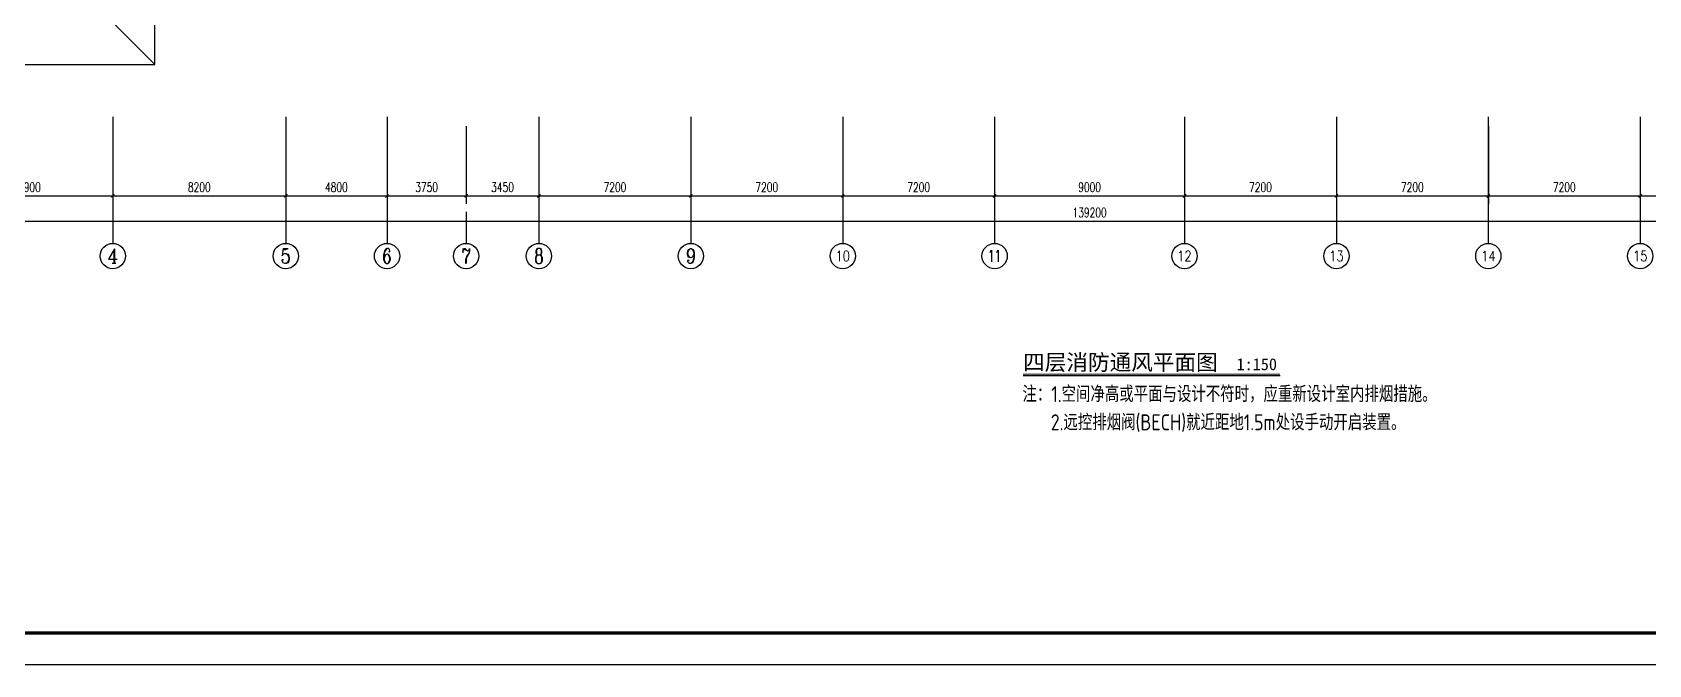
# Model space of a CAD drawing. Extents: x -70335 to 1144202, y 0 to 1100440.
# Drawn here: x -30571 to 46042, y 394160 to 424134 of the extents above; entities that cross this region are included whole.
import ezdxf
from ezdxf.enums import TextEntityAlignment as Align

# ---------------------------------------------------------------- set-up
doc = ezdxf.new("R2010")
doc.units = 0
doc.header["$LTSCALE"] = 1000
for name, color, linetype in [('3-建筑', 7, 'Continuous'), ('3-淡显', 8, 'Continuous'), ('AXIS_TEXT', 7, 'Continuous'), ('BTTK', 7, 'Continuous'), ('DIM_LEAD', 3, 'Continuous'), ('DIM_SYMB', 3, 'Continuous'), ('PUB_TITLE', 4, 'Continuous'), ('改过图层标记', 3, 'Continuous')]:
    doc.layers.add(name, color=color, linetype=linetype)
doc.styles.add('_TCH_AXIS', font='COMPLEX', dxfattribs={"bigfont": 'GBCBIG'})
doc.styles.add('_TCH_DIM_T3', font='SIMPLEX', dxfattribs={"width": 0.705882, "bigfont": 'GBCBIG'})
doc.styles.add('COMPLEX', font='COMPLEX')
doc.styles.add('HZ(TK)', font='geniso.shx', dxfattribs={"width": 0.9, "bigfont": 'hztxt.shx'})
doc.styles.add('黑体', font='')
doc.styles.get('黑体').set_extended_font_data('SimHei')
doc.dimstyles.new('_TCH_ARCH&&150', dxfattribs={"dimtxt": 446.25, "dimasz": 150, "dimexe": 375, "dimexo": 450, "dimgap": 189.375, "dimtad": 1, "dimdec": 0, "dimzin": 0, "dimdsep": 46, "dimtxsty": '_TCH_DIM_T3', "dimblk": 'ARCHTICK', "dimcen": 0.09, "dimclrt": 7, "dimazin": 2, "dimtfac": 1, "dimtdec": 0, "dimtix": 1, "dimtmove": 2, "dimatfit": 3, "dimfxl": 1, "dimtolj": 1, "dimtzin": 0, "dimarcsym": 0})

# ---------------------------------------------------------------- blocks, each defined once
blk = doc.blocks.new('vhtemplate_2019年新竖式图框_A1_1_2', base_point=(-420.5, 0))
at = {"layer": 'PUB_TITLE', "color": 7}
blk.add_lwpolyline([(-420.5, 594), (841, 594), (841, 0), (-420.5, 0)], close=True, dxfattribs=at)
at = {"layer": 'PUB_TITLE', "const_width": 1}
blk.add_lwpolyline([(-395.5, 10), (831, 10), (831, 584), (-395.5, 584)], close=True, dxfattribs=at)
at = {"layer": 'BTTK', "color": 4, "style": 'HZ(TK)', "width": 0.9}
for tag, p in [('合作单位', (796, 511.5)), ('建设单位', (796, 209.5)), ('工程名称', (796, 176.5)), ('子项名称', (806, 160)), ('图纸名称', (796, 141))]:
    blk.add_attdef(tag, text='', height=3.5, dxfattribs=at).set_placement(p, align=Align.MIDDLE_CENTER)
for tag, p in [('注册证书号', (808.5, 279)), ('注册印章号', (808.5, 271)), ('设计号', (806, 193)), ('图别', (789.75, 34)), ('图号', (822.25, 34)), ('版本号', (789.75, 26)), ('日期', (822.25, 26))]:
    blk.add_attdef(tag, text='', height=3.5, dxfattribs=at).set_placement(p, align=Align.MIDDLE)
blk = doc.blocks.new('_AXISO')
blk.add_circle((0, 0), 0.5)
at = {"layer": 'AXIS_TEXT', "style": 'COMPLEX', "width": 1.041667}
blk.add_attdef('A', text='', height=0.56, dxfattribs=at).set_placement((-0.25, -0.28), (0.25, -0.28), align=Align.FIT)
blk = doc.blocks.new('_ArchTick')
at = {"color": 0, "linetype": 'ByBlock', "const_width": 0.4}
blk.add_lwpolyline([(-0.5, -0.5), (0.5, 0.5)], dxfattribs=at)
blk = doc.blocks.new('*D2368')
at = {"layer": '3-建筑', "color": 0, "lineweight": -2, "transparency": 16777216}
for p, q in [((-34658, 419680), (-34658, 416005)), ((-26758, 419680), (-26758, 416005)), ((-34658, 416380), (-26758, 416380))]:
    blk.add_line(p, q, dxfattribs=at)
at = {"layer": 'Defpoints', "color": 0, "transparency": 16777216}
for p in [(-34658, 420130), (-26758, 420130), (-26758, 416380)]:
    blk.add_point(p, dxfattribs=at)
at = {"layer": '3-建筑', "color": 0, "lineweight": -2, "transparency": 16777216, "xscale": 150, "yscale": 150, "zscale": 150, "rotation": 180}
blk.add_blockref('_ArchTick', (-34658, 416380), dxfattribs=at)
at = {"layer": '3-建筑', "color": 0, "lineweight": -2, "transparency": 16777216, "xscale": 150, "yscale": 150, "zscale": 150}
blk.add_blockref('_ArchTick', (-26758, 416380), dxfattribs=at)
at = {"layer": '3-建筑', "color": 7, "transparency": 16777216, "insert": (-30708, 416793), "char_height": 446.2, "attachment_point": 5, "style": '_TCH_DIM_T3'}
blk.add_mtext('\\A1;7900', dxfattribs=at)
blk = doc.blocks.new('*D2369')
at = {"layer": '3-建筑', "color": 0, "lineweight": -2, "transparency": 16777216}
for p, q in [((-26758, 419680), (-26758, 416005)), ((-18558, 419680), (-18558, 416005)), ((-26758, 416380), (-18558, 416380))]:
    blk.add_line(p, q, dxfattribs=at)
at = {"layer": 'Defpoints', "color": 0, "transparency": 16777216}
for p in [(-26758, 420130), (-18558, 420130), (-18558, 416380)]:
    blk.add_point(p, dxfattribs=at)
at = {"layer": '3-建筑', "color": 0, "lineweight": -2, "transparency": 16777216, "xscale": 150, "yscale": 150, "zscale": 150, "rotation": 180}
blk.add_blockref('_ArchTick', (-26758, 416380), dxfattribs=at)
at = {"layer": '3-建筑', "color": 0, "lineweight": -2, "transparency": 16777216, "xscale": 150, "yscale": 150, "zscale": 150}
blk.add_blockref('_ArchTick', (-18558, 416380), dxfattribs=at)
at = {"layer": '3-建筑', "color": 7, "transparency": 16777216, "insert": (-22658, 416793), "char_height": 446.2, "attachment_point": 5, "style": '_TCH_DIM_T3'}
blk.add_mtext('\\A1;8200', dxfattribs=at)
blk = doc.blocks.new('*D2370')
at = {"layer": '3-建筑', "color": 0, "lineweight": -2, "transparency": 16777216}
for p, q in [((-18558, 419680), (-18558, 416005)), ((-13758, 419680), (-13758, 416005)), ((-18558, 416380), (-13758, 416380))]:
    blk.add_line(p, q, dxfattribs=at)
at = {"layer": 'Defpoints', "color": 0, "transparency": 16777216}
for p in [(-18558, 420130), (-13758, 420130), (-13758, 416380)]:
    blk.add_point(p, dxfattribs=at)
at = {"layer": '3-建筑', "color": 0, "lineweight": -2, "transparency": 16777216, "xscale": 150, "yscale": 150, "zscale": 150, "rotation": 180}
blk.add_blockref('_ArchTick', (-18558, 416380), dxfattribs=at)
at = {"layer": '3-建筑', "color": 0, "lineweight": -2, "transparency": 16777216, "xscale": 150, "yscale": 150, "zscale": 150}
blk.add_blockref('_ArchTick', (-13758, 416380), dxfattribs=at)
at = {"layer": '3-建筑', "color": 7, "transparency": 16777216, "insert": (-16158, 416793), "char_height": 446.2, "attachment_point": 5, "style": '_TCH_DIM_T3'}
blk.add_mtext('\\A1;4800', dxfattribs=at)
blk = doc.blocks.new('*D2371')
at = {"layer": '3-建筑', "color": 0, "lineweight": -2, "transparency": 16777216}
for p, q in [((-13758, 419680), (-13758, 416005)), ((-10008, 419680), (-10008, 416005)), ((-13758, 416380), (-10008, 416380))]:
    blk.add_line(p, q, dxfattribs=at)
at = {"layer": 'Defpoints', "color": 0, "transparency": 16777216}
for p in [(-13758, 420130), (-10008, 420130), (-10008, 416380)]:
    blk.add_point(p, dxfattribs=at)
at = {"layer": '3-建筑', "color": 0, "lineweight": -2, "transparency": 16777216, "xscale": 150, "yscale": 150, "zscale": 150, "rotation": 180}
blk.add_blockref('_ArchTick', (-13758, 416380), dxfattribs=at)
at = {"layer": '3-建筑', "color": 0, "lineweight": -2, "transparency": 16777216, "xscale": 150, "yscale": 150, "zscale": 150}
blk.add_blockref('_ArchTick', (-10008, 416380), dxfattribs=at)
at = {"layer": '3-建筑', "color": 7, "transparency": 16777216, "insert": (-11883, 416793), "char_height": 446.2, "attachment_point": 5, "style": '_TCH_DIM_T3'}
blk.add_mtext('\\A1;3750', dxfattribs=at)
blk = doc.blocks.new('*D2372')
at = {"layer": '3-建筑', "color": 0, "lineweight": -2, "transparency": 16777216}
for p, q in [((-10008, 419680), (-10008, 416005)), ((-6558, 419680), (-6558, 416005)), ((-10008, 416380), (-6558, 416380))]:
    blk.add_line(p, q, dxfattribs=at)
at = {"layer": 'Defpoints', "color": 0, "transparency": 16777216}
for p in [(-10008, 420130), (-6558, 420130), (-6558, 416380)]:
    blk.add_point(p, dxfattribs=at)
at = {"layer": '3-建筑', "color": 0, "lineweight": -2, "transparency": 16777216, "xscale": 150, "yscale": 150, "zscale": 150, "rotation": 180}
blk.add_blockref('_ArchTick', (-10008, 416380), dxfattribs=at)
at = {"layer": '3-建筑', "color": 0, "lineweight": -2, "transparency": 16777216, "xscale": 150, "yscale": 150, "zscale": 150}
blk.add_blockref('_ArchTick', (-6558, 416380), dxfattribs=at)
at = {"layer": '3-建筑', "color": 7, "transparency": 16777216, "insert": (-8283, 416793), "char_height": 446.2, "attachment_point": 5, "style": '_TCH_DIM_T3'}
blk.add_mtext('\\A1;3450', dxfattribs=at)
blk = doc.blocks.new('*D2373')
at = {"layer": '3-建筑', "color": 0, "lineweight": -2, "transparency": 16777216}
for p, q in [((-6558, 419680), (-6558, 416005)), ((642, 419680), (642, 416005)), ((-6558, 416380), (642, 416380))]:
    blk.add_line(p, q, dxfattribs=at)
at = {"layer": 'Defpoints', "color": 0, "transparency": 16777216}
for p in [(-6558, 420130), (642, 420130), (642, 416380)]:
    blk.add_point(p, dxfattribs=at)
at = {"layer": '3-建筑', "color": 0, "lineweight": -2, "transparency": 16777216, "xscale": 150, "yscale": 150, "zscale": 150, "rotation": 180}
blk.add_blockref('_ArchTick', (-6558, 416380), dxfattribs=at)
at = {"layer": '3-建筑', "color": 0, "lineweight": -2, "transparency": 16777216, "xscale": 150, "yscale": 150, "zscale": 150}
blk.add_blockref('_ArchTick', (642, 416380), dxfattribs=at)
at = {"layer": '3-建筑', "color": 7, "transparency": 16777216, "insert": (-2958, 416793), "char_height": 446.2, "attachment_point": 5, "style": '_TCH_DIM_T3'}
blk.add_mtext('\\A1;7200', dxfattribs=at)
blk = doc.blocks.new('*D2374')
at = {"layer": '3-建筑', "color": 0, "lineweight": -2, "transparency": 16777216}
for p, q in [((642, 419680), (642, 416005)), ((7842, 419680), (7842, 416005)), ((642, 416380), (7842, 416380))]:
    blk.add_line(p, q, dxfattribs=at)
at = {"layer": 'Defpoints', "color": 0, "transparency": 16777216}
for p in [(642, 420130), (7842, 420130), (7842, 416380)]:
    blk.add_point(p, dxfattribs=at)
at = {"layer": '3-建筑', "color": 0, "lineweight": -2, "transparency": 16777216, "xscale": 150, "yscale": 150, "zscale": 150, "rotation": 180}
blk.add_blockref('_ArchTick', (642, 416380), dxfattribs=at)
at = {"layer": '3-建筑', "color": 0, "lineweight": -2, "transparency": 16777216, "xscale": 150, "yscale": 150, "zscale": 150}
blk.add_blockref('_ArchTick', (7842, 416380), dxfattribs=at)
at = {"layer": '3-建筑', "color": 7, "transparency": 16777216, "insert": (4242, 416793), "char_height": 446.2, "attachment_point": 5, "style": '_TCH_DIM_T3'}
blk.add_mtext('\\A1;7200', dxfattribs=at)
blk = doc.blocks.new('*D2375')
at = {"layer": '3-建筑', "color": 0, "lineweight": -2, "transparency": 16777216}
for p, q in [((7842, 419680), (7842, 416005)), ((15042, 419680), (15042, 416005)), ((7842, 416380), (15042, 416380))]:
    blk.add_line(p, q, dxfattribs=at)
at = {"layer": 'Defpoints', "color": 0, "transparency": 16777216}
for p in [(7842, 420130), (15042, 420130), (15042, 416380)]:
    blk.add_point(p, dxfattribs=at)
at = {"layer": '3-建筑', "color": 0, "lineweight": -2, "transparency": 16777216, "xscale": 150, "yscale": 150, "zscale": 150, "rotation": 180}
blk.add_blockref('_ArchTick', (7842, 416380), dxfattribs=at)
at = {"layer": '3-建筑', "color": 0, "lineweight": -2, "transparency": 16777216, "xscale": 150, "yscale": 150, "zscale": 150}
blk.add_blockref('_ArchTick', (15042, 416380), dxfattribs=at)
at = {"layer": '3-建筑', "color": 7, "transparency": 16777216, "insert": (11442, 416793), "char_height": 446.2, "attachment_point": 5, "style": '_TCH_DIM_T3'}
blk.add_mtext('\\A1;7200', dxfattribs=at)
blk = doc.blocks.new('*D2376')
at = {"layer": '3-建筑', "color": 0, "lineweight": -2, "transparency": 16777216}
for p, q in [((15042, 419680), (15042, 416005)), ((24042, 419680), (24042, 416005)), ((15042, 416380), (24042, 416380))]:
    blk.add_line(p, q, dxfattribs=at)
at = {"layer": 'Defpoints', "color": 0, "transparency": 16777216}
for p in [(15042, 420130), (24042, 420130), (24042, 416380)]:
    blk.add_point(p, dxfattribs=at)
at = {"layer": '3-建筑', "color": 0, "lineweight": -2, "transparency": 16777216, "xscale": 150, "yscale": 150, "zscale": 150, "rotation": 180}
blk.add_blockref('_ArchTick', (15042, 416380), dxfattribs=at)
at = {"layer": '3-建筑', "color": 0, "lineweight": -2, "transparency": 16777216, "xscale": 150, "yscale": 150, "zscale": 150}
blk.add_blockref('_ArchTick', (24042, 416380), dxfattribs=at)
at = {"layer": '3-建筑', "color": 7, "transparency": 16777216, "insert": (19542, 416793), "char_height": 446.2, "attachment_point": 5, "style": '_TCH_DIM_T3'}
blk.add_mtext('\\A1;9000', dxfattribs=at)
blk = doc.blocks.new('*D2377')
at = {"layer": '3-建筑', "color": 0, "lineweight": -2, "transparency": 16777216}
for p, q in [((24042, 419680), (24042, 416005)), ((31242, 419680), (31242, 416005)), ((24042, 416380), (31242, 416380))]:
    blk.add_line(p, q, dxfattribs=at)
at = {"layer": 'Defpoints', "color": 0, "transparency": 16777216}
for p in [(24042, 420130), (31242, 420130), (31242, 416380)]:
    blk.add_point(p, dxfattribs=at)
at = {"layer": '3-建筑', "color": 0, "lineweight": -2, "transparency": 16777216, "xscale": 150, "yscale": 150, "zscale": 150, "rotation": 180}
blk.add_blockref('_ArchTick', (24042, 416380), dxfattribs=at)
at = {"layer": '3-建筑', "color": 0, "lineweight": -2, "transparency": 16777216, "xscale": 150, "yscale": 150, "zscale": 150}
blk.add_blockref('_ArchTick', (31242, 416380), dxfattribs=at)
at = {"layer": '3-建筑', "color": 7, "transparency": 16777216, "insert": (27642, 416793), "char_height": 446.2, "attachment_point": 5, "style": '_TCH_DIM_T3'}
blk.add_mtext('\\A1;7200', dxfattribs=at)
blk = doc.blocks.new('*D2378')
at = {"layer": '3-建筑', "color": 0, "lineweight": -2, "transparency": 16777216}
for p, q in [((31242, 419680), (31242, 416005)), ((38442, 419680), (38442, 416005)), ((31242, 416380), (38442, 416380))]:
    blk.add_line(p, q, dxfattribs=at)
at = {"layer": 'Defpoints', "color": 0, "transparency": 16777216}
for p in [(31242, 420130), (38442, 420130), (38442, 416380)]:
    blk.add_point(p, dxfattribs=at)
at = {"layer": '3-建筑', "color": 0, "lineweight": -2, "transparency": 16777216, "xscale": 150, "yscale": 150, "zscale": 150, "rotation": 180}
blk.add_blockref('_ArchTick', (31242, 416380), dxfattribs=at)
at = {"layer": '3-建筑', "color": 0, "lineweight": -2, "transparency": 16777216, "xscale": 150, "yscale": 150, "zscale": 150}
blk.add_blockref('_ArchTick', (38442, 416380), dxfattribs=at)
at = {"layer": '3-建筑', "color": 7, "transparency": 16777216, "insert": (34842, 416793), "char_height": 446.2, "attachment_point": 5, "style": '_TCH_DIM_T3'}
blk.add_mtext('\\A1;7200', dxfattribs=at)
blk = doc.blocks.new('*D2379')
at = {"layer": '3-建筑', "color": 0, "lineweight": -2, "transparency": 16777216}
for p, q in [((38442, 419680), (38442, 416005)), ((45642, 419680), (45642, 416005)), ((38442, 416380), (45642, 416380))]:
    blk.add_line(p, q, dxfattribs=at)
at = {"layer": 'Defpoints', "color": 0, "transparency": 16777216}
for p in [(38442, 420130), (45642, 420130), (45642, 416380)]:
    blk.add_point(p, dxfattribs=at)
at = {"layer": '3-建筑', "color": 0, "lineweight": -2, "transparency": 16777216, "xscale": 150, "yscale": 150, "zscale": 150, "rotation": 180}
blk.add_blockref('_ArchTick', (38442, 416380), dxfattribs=at)
at = {"layer": '3-建筑', "color": 0, "lineweight": -2, "transparency": 16777216, "xscale": 150, "yscale": 150, "zscale": 150}
blk.add_blockref('_ArchTick', (45642, 416380), dxfattribs=at)
at = {"layer": '3-建筑', "color": 7, "transparency": 16777216, "insert": (42042, 416793), "char_height": 446.2, "attachment_point": 5, "style": '_TCH_DIM_T3'}
blk.add_mtext('\\A1;7200', dxfattribs=at)
blk = doc.blocks.new('*D2380')
at = {"layer": '3-建筑', "color": 0, "lineweight": -2, "transparency": 16777216}
for p, q in [((45642, 419680), (45642, 416005)), ((49092, 419680), (49092, 416005)), ((45642, 416380), (49092, 416380))]:
    blk.add_line(p, q, dxfattribs=at)
at = {"layer": 'Defpoints', "color": 0, "transparency": 16777216}
for p in [(45642, 420130), (49092, 420130), (49092, 416380)]:
    blk.add_point(p, dxfattribs=at)
at = {"layer": '3-建筑', "color": 0, "lineweight": -2, "transparency": 16777216, "xscale": 150, "yscale": 150, "zscale": 150, "rotation": 180}
blk.add_blockref('_ArchTick', (45642, 416380), dxfattribs=at)
at = {"layer": '3-建筑', "color": 0, "lineweight": -2, "transparency": 16777216, "xscale": 150, "yscale": 150, "zscale": 150}
blk.add_blockref('_ArchTick', (49092, 416380), dxfattribs=at)
at = {"layer": '3-建筑', "color": 7, "transparency": 16777216, "insert": (47367, 416793), "char_height": 446.2, "attachment_point": 5, "style": '_TCH_DIM_T3'}
blk.add_mtext('\\A1;3450', dxfattribs=at)
blk = doc.blocks.new('*D2388')
at = {"layer": '3-建筑', "color": 0, "lineweight": -2, "transparency": 16777216}
for p, q in [((-50058, 419680), (-50058, 414805)), ((89142, 419680), (89142, 414805)), ((-50058, 415180), (89142, 415180))]:
    blk.add_line(p, q, dxfattribs=at)
at = {"layer": 'Defpoints', "color": 0, "transparency": 16777216}
for p in [(-50058, 420130), (89142, 420130), (89142, 415180)]:
    blk.add_point(p, dxfattribs=at)
at = {"layer": '3-建筑', "color": 0, "lineweight": -2, "transparency": 16777216, "xscale": 150, "yscale": 150, "zscale": 150, "rotation": 180}
blk.add_blockref('_ArchTick', (-50058, 415180), dxfattribs=at)
at = {"layer": '3-建筑', "color": 0, "lineweight": -2, "transparency": 16777216, "xscale": 150, "yscale": 150, "zscale": 150}
blk.add_blockref('_ArchTick', (89142, 415180), dxfattribs=at)
at = {"layer": '3-建筑', "color": 7, "transparency": 16777216, "insert": (19542, 415593), "char_height": 446.2, "attachment_point": 5, "style": '_TCH_DIM_T3'}
blk.add_mtext('\\A1;139200', dxfattribs=at)

msp = doc.modelspace()

# ---------------------------------------------------------------- linework, layer by layer
at = {"layer": '3-建筑'}
for p, q in [((-26758.3, 420130.1), (-26758.3, 414130.1)), ((-18558.3, 420130.1), (-18558.3, 414130.1)), ((-13758.3, 420130.1), (-13758.3, 414130.1)), ((-6558.3, 420130.1), (-6558.3, 414130.1)), ((641.7, 420130.1), (641.7, 414130.1)), ((7841.7, 420130.1), (7841.7, 414130.1)), ((15041.7, 420130.1), (15041.7, 414130.1)), ((24041.7, 420130.1), (24041.7, 414130.1)), ((31241.7, 420130.1), (31241.7, 414130.1)), ((38441.7, 420130.1), (38441.7, 414130.1)), ((45641.7, 420130.1), (45641.7, 414130.1)), ((-10008.3, 415630.1), (-10008.3, 414130.1))]:
    msp.add_line(p, q, dxfattribs=at)
msp.add_lwpolyline([(-24758.3, 456008.2), (-24758.3, 462908.2), (-51858.3, 462908.2), (-51858.3, 422608.2), (-24758.3, 422608.2), (-24758.3, 452608.2)], dxfattribs=at)
at = {"layer": '3-淡显'}
msp.add_line((-24758.3, 422608.2), (-26958.3, 424808.2), dxfattribs=at)
at = {"layer": 'DIM_SYMB', "color": 4, "const_width": 35}
msp.add_lwpolyline([(16393.1, 407931.1), (28572.4, 407931.1)], dxfattribs=at)
at = {"layer": 'DIM_SYMB', "color": 4}
msp.add_lwpolyline([(16393.1, 407861.1), (28572.4, 407861.1)], dxfattribs=at)

# ---------------------------------------------------------------- block references
at = {"layer": '3-建筑'}
ref = msp.add_blockref('_AXISO', (-26758.3, 413530.1), dxfattribs=dict(at, xscale=1200, yscale=1200, zscale=1200))
ref.add_attrib('A', '4', dxfattribs={"layer": 'AXIS_TEXT', "height": 668.2, "style": '_TCH_AXIS'}).set_placement((-27012.8, 413196), (-26503.8, 413196), align=Align.FIT)
ref = msp.add_blockref('_AXISO', (-18558.3, 413530.1), dxfattribs=dict(at, xscale=1200, yscale=1200, zscale=1200))
ref.add_attrib('A', '5', dxfattribs={"layer": 'AXIS_TEXT', "height": 698.9, "style": '_TCH_AXIS'}).set_placement((-18791.3, 413180.6), (-18325.3, 413180.6), align=Align.FIT)
ref = msp.add_blockref('_AXISO', (-13758.3, 413530.1), dxfattribs=dict(at, xscale=1200, yscale=1200, zscale=1200))
ref.add_attrib('A', '6', dxfattribs={"layer": 'AXIS_TEXT', "height": 698.9, "style": '_TCH_AXIS'}).set_placement((-13991.3, 413180.6), (-13525.3, 413180.6), align=Align.FIT)
ref = msp.add_blockref('_AXISO', (-10008.3, 413530.1), dxfattribs=dict(at, xscale=1200, yscale=1200, zscale=1200))
ref.add_attrib('A', '7', dxfattribs={"layer": 'AXIS_TEXT', "height": 698.9, "style": '_TCH_AXIS'}).set_placement((-10241.3, 413180.6), (-9775.3, 413180.6), align=Align.FIT)
ref = msp.add_blockref('_AXISO', (-6558.3, 413530.1), dxfattribs=dict(at, xscale=1200, yscale=1200, zscale=1200))
ref.add_attrib('A', '8', dxfattribs={"layer": 'AXIS_TEXT', "height": 698.9, "style": '_TCH_AXIS'}).set_placement((-6791.3, 413180.6), (-6325.3, 413180.6), align=Align.FIT)
ref = msp.add_blockref('_AXISO', (641.7, 413530.1), dxfattribs=dict(at, xscale=1200, yscale=1200, zscale=1200))
ref.add_attrib('A', '9', dxfattribs={"layer": 'AXIS_TEXT', "height": 698.9, "style": '_TCH_AXIS'}).set_placement((408.7, 413180.6), (874.7, 413180.6), align=Align.FIT)
ref = msp.add_blockref('_AXISO', (7841.7, 413530.1), dxfattribs=dict(at, xscale=1200, yscale=1200, zscale=1200))
ref.add_attrib('A', '10', dxfattribs={"layer": 'AXIS_TEXT', "height": 492.67, "style": '_TCH_AXIS'}).set_placement((7501.5, 413283.8), (8181.9, 413283.8), align=Align.FIT)
ref = msp.add_blockref('_AXISO', (15041.7, 413530.1), dxfattribs=dict(at, xscale=1200, yscale=1200, zscale=1200))
ref.add_attrib('A', '11', dxfattribs={"layer": 'AXIS_TEXT', "height": 553.14, "style": '_TCH_AXIS'}).set_placement((14725.6, 413253.5), (15357.8, 413253.5), align=Align.FIT)
ref = msp.add_blockref('_AXISO', (24041.7, 413530.1), dxfattribs=dict(at, xscale=1200, yscale=1200, zscale=1200))
ref.add_attrib('A', '12', dxfattribs={"layer": 'AXIS_TEXT', "height": 492.67, "style": '_TCH_AXIS'}).set_placement((23701.5, 413283.8), (24381.9, 413283.8), align=Align.FIT)
ref = msp.add_blockref('_AXISO', (31241.7, 413530.1), dxfattribs=dict(at, xscale=1200, yscale=1200, zscale=1200))
ref.add_attrib('A', '13', dxfattribs={"layer": 'AXIS_TEXT', "height": 492.67, "style": '_TCH_AXIS'}).set_placement((30901.5, 413283.8), (31581.9, 413283.8), align=Align.FIT)
ref = msp.add_blockref('_AXISO', (38441.7, 413530.1), dxfattribs=dict(at, xscale=1200, yscale=1200, zscale=1200))
ref.add_attrib('A', '14', dxfattribs={"layer": 'AXIS_TEXT', "height": 471.11, "style": '_TCH_AXIS'}).set_placement((38094, 413294.5), (38789.4, 413294.5), align=Align.FIT)
ref = msp.add_blockref('_AXISO', (45641.7, 413530.1), dxfattribs=dict(at, xscale=1200, yscale=1200, zscale=1200))
ref.add_attrib('A', '15', dxfattribs={"layer": 'AXIS_TEXT', "height": 492.67, "style": '_TCH_AXIS'}).set_placement((45301.5, 413283.8), (45981.9, 413283.8), align=Align.FIT)
at = {"layer": '改过图层标记', "xscale": 150, "yscale": 150, "zscale": 150}
msp.add_blockref('vhtemplate_2019年新竖式图框_A1_1_2', (-70334.9, 394160.1), dxfattribs=at)

# ---------------------------------------------------------------- texts
at = {"layer": 'DIM_LEAD', "color": 4, "style": 'HZ(TK)', "width": 0.9}
for s, p in [('注：1.空间净高或平面与设计不符时，应重新设计室内排烟措施。', (16358.6, 406605)), ('2.远控排烟阀(BECH)就近距地1.5m处设手动开启装置。', (17702.6, 405268.4))]:
    msp.add_text(s, height=759.574, dxfattribs=at).set_placement(p)
at = {"layer": 'DIM_SYMB', "color": 7, "style": '黑体'}
for s, height, p in [('四层消防通风平面图', 751.05, (16393.1, 408119.2)), ('1:150', 563.29, (26507.9, 408119.2))]:
    msp.add_text(s, height=height, dxfattribs=at).set_placement(p)

# ---------------------------------------------------------------- dimensions: what is measured, and where the dimension line sits
at = {"layer": '3-建筑'}
for p1, p2, distance, picture, middle in [((-50058.3, 420130.1), (89141.7, 420130.1), -4950, '*D2388', (19541.7, 415592.6)), ((-34658.3, 420130.1), (-26758.3, 420130.1), -3750, '*D2368', (-30708.3, 416792.6)), ((-26758.3, 420130.1), (-18558.3, 420130.1), -3750, '*D2369', (-22658.3, 416792.6)), ((-18558.3, 420130.1), (-13758.3, 420130.1), -3750, '*D2370', (-16158.3, 416792.6)), ((-13758.3, 420130.1), (-10008.3, 420130.1), -3750, '*D2371', (-11883.3, 416792.6)), ((-10008.3, 420130.1), (-6558.3, 420130.1), -3750, '*D2372', (-8283.3, 416792.6)), ((-6558.3, 420130.1), (641.7, 420130.1), -3750, '*D2373', (-2958.3, 416792.6)), ((641.7, 420130.1), (7841.7, 420130.1), -3750, '*D2374', (4241.7, 416792.6)), ((7841.7, 420130.1), (15041.7, 420130.1), -3750, '*D2375', (11441.7, 416792.6)), ((15041.7, 420130.1), (24041.7, 420130.1), -3750, '*D2376', (19541.7, 416792.6)), ((24041.7, 420130.1), (31241.7, 420130.1), -3750, '*D2377', (27641.7, 416792.6)), ((31241.7, 420130.1), (38441.7, 420130.1), -3750, '*D2378', (34841.7, 416792.6)), ((38441.7, 420130.1), (45641.7, 420130.1), -3750, '*D2379', (42041.7, 416792.6)), ((45641.7, 420130.1), (49091.7, 420130.1), -3750, '*D2380', (47366.7, 416792.6))]:
    dim = msp.add_aligned_dim(p1=p1, p2=p2, distance=distance, dimstyle='_TCH_ARCH&&150', dxfattribs=at)
    dim.commit()
    dim.dimension.update_dxf_attribs({"geometry": picture, "text_midpoint": middle})

doc.saveas('drawing.dxf')
